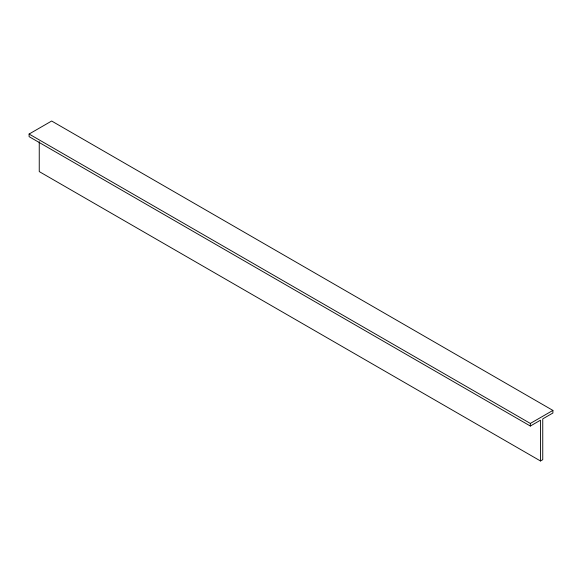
<?xml version="1.0" encoding="UTF-8"?>
<svg xmlns="http://www.w3.org/2000/svg" width="582" height="582" viewBox="0 0 582 582"><rect width="100%" height="100%" fill="white"/><g stroke="black" fill="none" stroke-linecap="round" stroke-linejoin="round"><path stroke-width="0.87" d="M540.496 460.98L540.496 420.175L530.348 426.039L29.1 136.646L29.1 134.042L51.653 121.02L552.9 410.412L552.9 413.016L542.751 418.873L542.751 459.678L540.496 460.98L39.249 171.588L39.249 141.666M29.1 134.042L530.348 423.434L552.9 410.412M530.348 423.434L530.348 426.039"/></g></svg>
